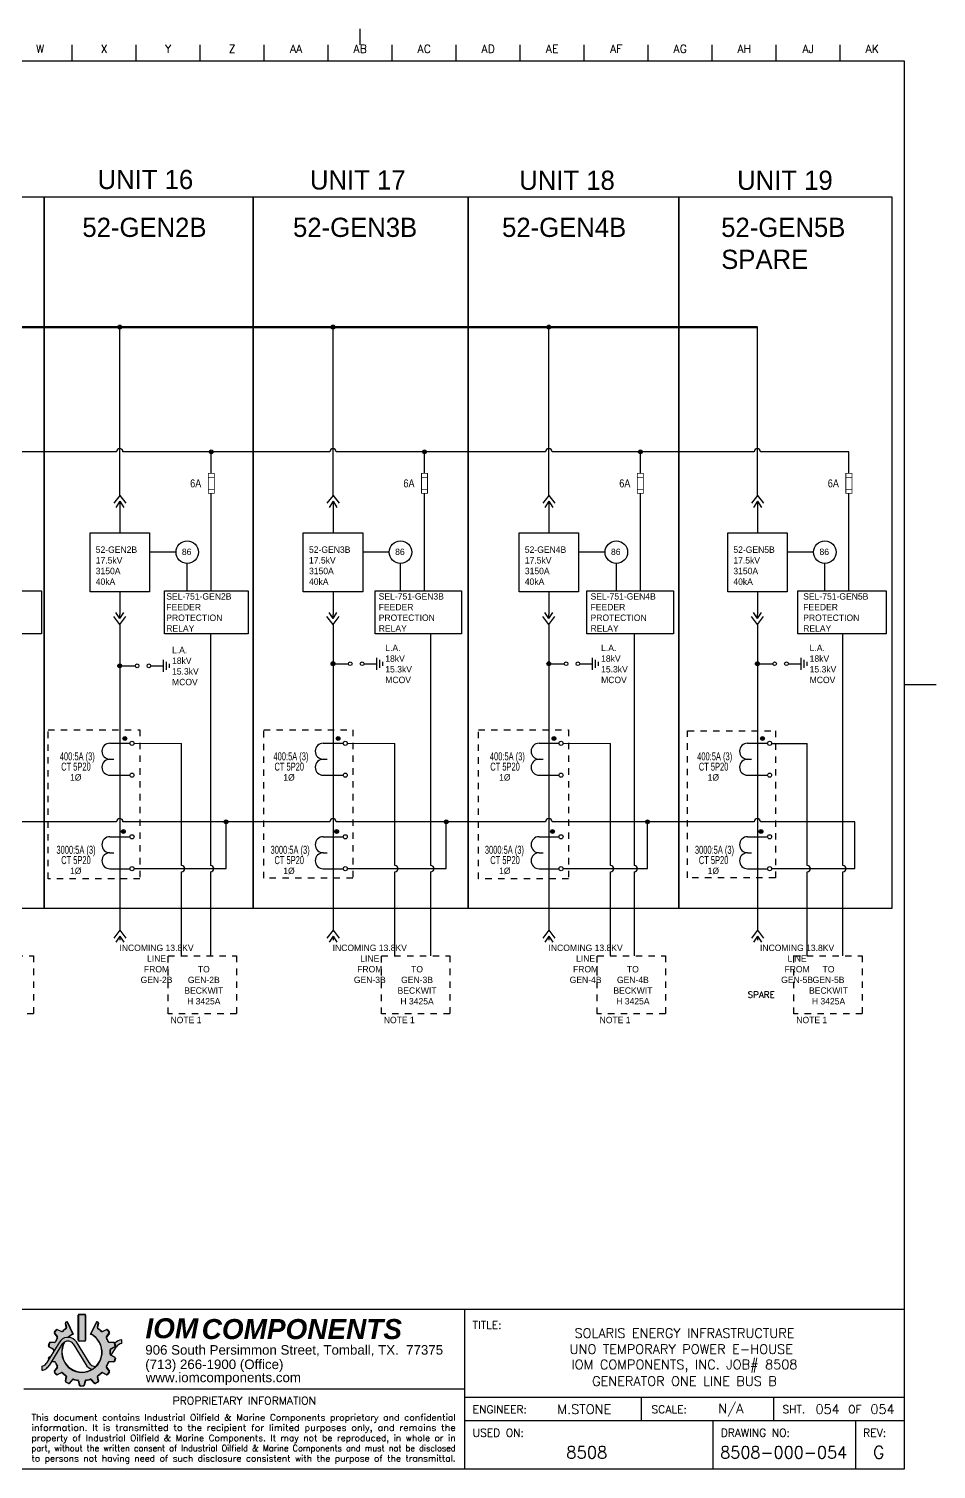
# Model space of a CAD drawing. Header units: inches. Extents: x -0.7 to 34.5, y -0.5 to 22.5.
# Drawn here: x 20.32 to 34.5, y 0 to 22.5 of the extents above; entities that cross this region are included whole.
import ezdxf
from ezdxf.enums import TextEntityAlignment as Align

# ---------------------------------------------------------------- set-up
doc = ezdxf.new("R2010")
doc.units = ezdxf.units.IN
doc.header["$MEASUREMENT"] = 0
doc.linetypes.add('HIDDEN', pattern=[0.375, 0.25, -0.125])
for name, color, linetype in [('DESC', 7, 'Continuous'), ('INFORBORDER', 3, 'Continuous'), ('MISC', 7, 'Continuous'), ('SYMS', 7, 'Continuous'), ('TEXT', 3, 'Continuous'), ('TEXT2', 8, 'Continuous'), ('WIRES', 7, 'Continuous')]:
    doc.layers.add(name, color=color, linetype=linetype)
doc.styles.add('IDS', font='arial.ttf')
doc.styles.add('LOGO', font='arialbi.ttf')
doc.styles.get("Standard").update_dxf_attribs({"font": 'ROMANS.SHX'})
doc.styles.add('TITLEBLK', font='romans.shx')
doc.styles.add('WD', font='txt')

# ---------------------------------------------------------------- blocks, each defined once
blk = doc.blocks.new('TITLE')
at = {"layer": 'TEXT', "style": 'TITLEBLK'}
for tag, height, p in [('TITLE_LINE1', 0.148, (-3.433, 2.125)), ('TITLE_LINE2', 0.148, (-3.433, 1.875)), ('TITLE_LINE3', 0.148, (-3.433, 1.625)), ('TITLE_LINE4', 0.148, (-3.433, 1.375)), ('ENG', 0.148, (-4.998, 0.936)), ('SCALE', 0.148, (-2.707, 0.938)), ('FIRST_SHEET', 0.148, (-1.196, 0.937)), ('LAST_SHEET', 0.148, (-0.338, 0.937)), ('DRAWING_NO', 0.197, (-1.5, 0.25))]:
    blk.add_attdef(tag, text='', height=height, dxfattribs=at).set_placement(p, align=Align.MIDDLE)
blk.add_attdef('PROJECT', text='', height=0.197, dxfattribs=at).set_placement((-5.062, 0.25), align=Align.MIDDLE_CENTER)
blk = doc.blocks.new('IOM_TITLE_BLOCK_BORDER')
at = {"layer": 'INFORBORDER', "color": 5}
for p, q in [((25.5, 22.25), (25.5, 22.5)), ((21, 22), (21, 22.25)), ((22, 22), (22, 22.25)), ((23, 22), (23, 22.25)), ((24, 22), (24, 22.25)), ((25, 22), (25, 22.25)), ((26, 22), (26, 22.25)), ((27, 22), (27, 22.25)), ((28, 22), (28, 22.25)), ((29, 22), (29, 22.25)), ((30, 22), (30, 22.25)), ((31, 22), (31, 22.25)), ((32, 22), (32, 22.25)), ((33, 22), (33, 22.25)), ((0, 22), (34, 22)), ((34, 22), (34, 0)), ((34.5, 12.25), (34, 12.25)), ((34, 0), (0, 0))]:
    blk.add_line(p, q, dxfattribs=at)
at = {"color": 7, "ltscale": 0.2}
for s, p in [('W', (20.5, 22.125)), ('X', (21.5, 22.125)), ('Y', (22.5, 22.125)), ('Z', (23.5, 22.125)), ('AA', (24.5, 22.125)), ('AB', (25.5, 22.125)), ('AC', (26.5, 22.125)), ('AD', (27.5, 22.125)), ('AE', (28.5, 22.125)), ('AF', (29.5, 22.125)), ('AG', (30.5, 22.125)), ('AH', (31.5, 22.125)), ('AJ', (32.5, 22.125)), ('AK', (33.5, 22.125))]:
    blk.add_text(s, height=0.125, dxfattribs=at).set_placement(p, align=Align.CENTER)
blk = doc.blocks.new('A$C28e8f024')
at = {"layer": 'WIRES', "ltscale": 0.2, "true_color": 0xffc300}
h = blk.add_hatch(color=40, dxfattribs=at)
h.dxf.hatch_style = 1
h.paths.add_polyline_path([(0.324, 0.855, -0.298347), (0.305, 0.852), (0.239, 0.881, 0.339454), (0.227, 0.878), (0.198, 0.842, 0.339454), (0.198, 0.83), (0.241, 0.772, -0.298347), (0.242, 0.752, 0.037598), (0.213, 0.693, -0.298347), (0.198, 0.682), (0.125, 0.679, 0.339454), (0.116, 0.671), (0.106, 0.626, 0.339454), (0.111, 0.615), (0.175, 0.581, -0.298347), (0.184, 0.564, 0.013991), (0.183, 0.54), (0.274, 0.687, -0.269055), (0.411, 0.763, -0.071928), (0.485, 0.814), (0.393, 1.005), (0.376, 0.997, 0.339454), (0.37, 0.985), (0.383, 0.914, -0.298347), (0.376, 0.897, 0.037598)])
h.paths.add_polyline_path([(0.154, 0.383), (0.198, 0.381, -0.298347), (0.213, 0.37, 0.037598), (0.242, 0.31, -0.298347), (0.241, 0.291), (0.198, 0.233, 0.339454), (0.198, 0.22), (0.227, 0.184, 0.339454), (0.239, 0.181), (0.305, 0.21, -0.298347), (0.324, 0.207, 0.037598), (0.376, 0.166, -0.298347), (0.383, 0.148), (0.37, 0.077, 0.339454), (0.376, 0.066), (0.417, 0.046, 0.339454), (0.429, 0.049), (0.476, 0.103, -0.298347), (0.495, 0.109, 0.037598), (0.559, 0.094, -0.298347), (0.574, 0.081), (0.592, 0.011, 0.339454), (0.602, 0.004), (0.648, 0.004, 0.339454), (0.658, 0.011), (0.677, 0.081, -0.298347), (0.691, 0.094, 0.037598), (0.756, 0.109, -0.298347), (0.774, 0.103), (0.821, 0.049, 0.339454), (0.834, 0.046), (0.875, 0.066, 0.339454), (0.88, 0.077), (0.867, 0.148, -0.298347), (0.874, 0.166, 0.037598), (0.926, 0.207, -0.298347), (0.945, 0.21), (1.011, 0.181, 0.339454), (1.023, 0.184), (1.052, 0.22, 0.339454), (1.052, 0.233), (1.009, 0.291, -0.298347), (1.008, 0.31, 0.037598), (1.037, 0.37, -0.298347), (1.053, 0.381), (1.125, 0.384, 0.339454), (1.134, 0.392), (1.145, 0.436, 0.339454), (1.139, 0.447), (1.075, 0.481, -0.298347), (1.066, 0.498, 0.037598), (1.066, 0.564, -0.298347), (1.075, 0.581), (1.139, 0.615, 0.339454), (1.145, 0.626), (1.134, 0.671, 0.339454), (1.125, 0.679), (1.053, 0.682, -0.298347), (1.037, 0.693, 0.037598), (1.008, 0.752, -0.298347), (1.009, 0.772), (1.052, 0.83, 0.339454), (1.052, 0.842), (1.023, 0.878, 0.339454), (1.011, 0.881), (0.945, 0.852, -0.298347), (0.926, 0.855, 0.037598), (0.874, 0.897, -0.298347), (0.867, 0.914), (0.88, 0.985, 0.339454), (0.875, 0.997), (0.857, 1.005), (0.765, 0.814, -2.510197), (0.35, 0.687, 0.100565), (0.323, 0.658)])
h.paths.add_polyline_path([(0.571, 0.716, 0.414214), (0.581, 0.706), (0.669, 0.706, 0.414214), (0.679, 0.716), (0.679, 1.106, 0.414214), (0.669, 1.116), (0.581, 1.116, 0.414214), (0.571, 1.106)])
at = {"layer": 'WIRES', "ltscale": 0.2, "true_color": 0x000000}
h = blk.add_hatch(color=18, dxfattribs=at)
h.dxf.hatch_style = 1
h.paths.add_polyline_path([(0.54, 0.689, 0.059629), (0.517, 0.717, 0.48779), (0.274, 0.687), (0.068, 0.353, -0.20671), (0, 0.31), (0, 0.25, 0.15534), (0.061, 0.269, 0.070063), (0.116, 0.321), (0.323, 0.658, -0.17231), (0.375, 0.699, -0.062907), (0.399, 0.704, -0.284334), (0.49, 0.658), (0.686, 0.337, 0.173655), (0.781, 0.26, 0.063782), (0.844, 0.308, -0.269685), (0.736, 0.367)])
h.paths.add_polyline_path([(1.25, 0.725, 0.171187), (1.138, 0.673, -0.020776), (1.138, 0.672), (1.149, 0.627, -0.339454), (1.142, 0.612), (1.078, 0.578, 0.298347), (1.07, 0.565), (1.066, 0.564, -0.037598), (1.066, 0.498, 0.298347), (1.075, 0.481), (1.077, 0.485), (1.083, 0.482), (1.159, 0.607, -0.224466), (1.25, 0.666)])
at = {"color": 7, "linetype": 'Continuous', "lineweight": 25}
for p, q in [((0.38, 0.914), (0.366, 0.985)), ((0.366, 0.985), (0.37, 0.985)), ((0.37, 0.985), (0.383, 0.914)), ((0.374, 1), (0.395, 1.01)), ((0.374, 1), (0.376, 0.997)), ((0.393, 1.005), (0.376, 0.997)), ((0.38, 0.914), (0.383, 0.914)), ((0.395, 1.01), (0.393, 1.005)), ((0.485, 0.814), (0.393, 1.005)), ((0.395, 1.01), (0.49, 0.812)), ((0.567, 0.716), (0.567, 1.106)), ((0.567, 1.106), (0.571, 1.106)), ((0.571, 1.106), (0.571, 0.716)), ((0.581, 1.12), (0.581, 1.116)), ((0.581, 1.12), (0.669, 1.12)), ((0.669, 1.116), (0.581, 1.116)), ((0.669, 1.12), (0.669, 1.116)), ((0.679, 0.716), (0.679, 1.106)), ((0.683, 1.106), (0.679, 1.106)), ((0.683, 1.106), (0.683, 0.716)), ((0.761, 0.812), (0.856, 1.01)), ((0.857, 1.005), (0.765, 0.814)), ((0.856, 1.01), (0.857, 1.005)), ((0.856, 1.01), (0.876, 1)), ((0.875, 0.997), (0.857, 1.005)), ((0.867, 0.914), (0.88, 0.985)), ((0.867, 0.914), (0.87, 0.914)), ((0.884, 0.985), (0.87, 0.914)), ((0.876, 1), (0.875, 0.997)), ((0.884, 0.985), (0.88, 0.985)), ((0.274, 0.687), (0.068, 0.353)), ((0.125, 0.682), (0.198, 0.685)), ((0.125, 0.682), (0.125, 0.679)), ((0.198, 0.682), (0.125, 0.679)), ((0.195, 0.828), (0.198, 0.83)), ((0.238, 0.77), (0.195, 0.828)), ((0.196, 0.845), (0.224, 0.88)), ((0.196, 0.845), (0.198, 0.842)), ((0.227, 0.878), (0.198, 0.842)), ((0.198, 0.83), (0.241, 0.772)), ((0.198, 0.685), (0.198, 0.682)), ((0.21, 0.694), (0.213, 0.693)), ((0.224, 0.88), (0.227, 0.878)), ((0.238, 0.77), (0.241, 0.772)), ((0.24, 0.884), (0.239, 0.881)), ((0.305, 0.852), (0.239, 0.881)), ((0.239, 0.754), (0.242, 0.752)), ((0.24, 0.884), (0.307, 0.855)), ((0.307, 0.855), (0.305, 0.852)), ((0.322, 0.858), (0.324, 0.855)), ((0.374, 0.9), (0.376, 0.897)), ((0.736, 0.367), (0.54, 0.689)), ((0.571, 0.716), (0.567, 0.716)), ((0.581, 0.706), (0.669, 0.706)), ((0.581, 0.706), (0.581, 0.702)), ((0.669, 0.702), (0.581, 0.702)), ((0.669, 0.706), (0.669, 0.702)), ((0.679, 0.716), (0.683, 0.716)), ((0.874, 0.897), (0.876, 0.9)), ((0.926, 0.855), (0.929, 0.858)), ((0.944, 0.855), (1.01, 0.884)), ((0.945, 0.852), (0.944, 0.855)), ((1.011, 0.881), (0.945, 0.852)), ((1.008, 0.752), (1.011, 0.754)), ((1.009, 0.772), (1.052, 0.83)), ((1.009, 0.772), (1.012, 0.77)), ((1.011, 0.881), (1.01, 0.884)), ((1.055, 0.828), (1.012, 0.77)), ((1.023, 0.878), (1.026, 0.88)), ((1.052, 0.842), (1.023, 0.878)), ((1.026, 0.88), (1.055, 0.845)), ((1.037, 0.693), (1.04, 0.694)), ((1.052, 0.842), (1.055, 0.845)), ((1.052, 0.83), (1.055, 0.828)), ((1.053, 0.682), (1.053, 0.685)), ((1.053, 0.685), (1.125, 0.682)), ((1.125, 0.679), (1.053, 0.682)), ((1.125, 0.679), (1.125, 0.682)), ((1.25, 0.666), (1.25, 0.725)), ((0.102, 0.627), (0.112, 0.672)), ((0.102, 0.627), (0.106, 0.626)), ((0.116, 0.671), (0.106, 0.626)), ((0.109, 0.612), (0.111, 0.615)), ((0.173, 0.578), (0.109, 0.612)), ((0.109, 0.451), (0.137, 0.465)), ((0.109, 0.451), (0.111, 0.447)), ((0.111, 0.615), (0.175, 0.581)), ((0.133, 0.459), (0.111, 0.447)), ((0.112, 0.672), (0.116, 0.671)), ((0.116, 0.321), (0.323, 0.658)), ((0.173, 0.578), (0.175, 0.581)), ((0.181, 0.565), (0.184, 0.564)), ((0.49, 0.658), (0.686, 0.337)), ((1.066, 0.564), (1.07, 0.565)), ((1.066, 0.498), (1.07, 0.498)), ((1.075, 0.581), (1.139, 0.615)), ((1.075, 0.581), (1.077, 0.578)), ((1.075, 0.481), (1.077, 0.484)), ((1.139, 0.447), (1.075, 0.481)), ((1.141, 0.612), (1.077, 0.578)), ((1.077, 0.484), (1.141, 0.451)), ((1.142, 0.612), (1.078, 0.578)), ((1.078, 0.484), (1.083, 0.482)), ((1.083, 0.482), (1.159, 0.607)), ((1.134, 0.671), (1.138, 0.672)), ((1.145, 0.626), (1.134, 0.671)), ((1.138, 0.672), (1.148, 0.627)), ((1.138, 0.672), (1.149, 0.627)), ((1.139, 0.615), (1.141, 0.612)), ((1.139, 0.447), (1.141, 0.451)), ((1.145, 0.626), (1.148, 0.627)), ((0, 0.31), (0, 0.25)), ((0.102, 0.435), (0.106, 0.436)), ((0.107, 0.416), (0.102, 0.435)), ((0.106, 0.436), (0.109, 0.42)), ((0.198, 0.377), (0.151, 0.379)), ((0.154, 0.383), (0.198, 0.381)), ((0.195, 0.235), (0.238, 0.293)), ((0.195, 0.235), (0.198, 0.233)), ((0.198, 0.377), (0.198, 0.381)), ((0.241, 0.291), (0.198, 0.233)), ((0.21, 0.368), (0.213, 0.37)), ((0.238, 0.293), (0.241, 0.291)), ((0.239, 0.308), (0.242, 0.31)), ((1.008, 0.31), (1.011, 0.308)), ((1.009, 0.291), (1.012, 0.293)), ((1.052, 0.233), (1.009, 0.291)), ((1.012, 0.293), (1.055, 0.235)), ((1.037, 0.37), (1.04, 0.368)), ((1.052, 0.233), (1.055, 0.235)), ((1.053, 0.381), (1.125, 0.384)), ((1.053, 0.381), (1.053, 0.377)), ((1.125, 0.38), (1.053, 0.377)), ((1.125, 0.384), (1.125, 0.38)), ((1.134, 0.392), (1.145, 0.436)), ((1.134, 0.392), (1.138, 0.391)), ((1.148, 0.435), (1.138, 0.391)), ((1.145, 0.436), (1.148, 0.435)), ((0.196, 0.218), (0.198, 0.22)), ((0.224, 0.182), (0.196, 0.218)), ((0.198, 0.22), (0.227, 0.184)), ((0.224, 0.182), (0.227, 0.184)), ((0.239, 0.181), (0.305, 0.21)), ((0.24, 0.178), (0.239, 0.181)), ((0.307, 0.207), (0.24, 0.178)), ((0.307, 0.207), (0.305, 0.21)), ((0.322, 0.204), (0.324, 0.207)), ((0.366, 0.078), (0.38, 0.149)), ((0.366, 0.078), (0.37, 0.077)), ((0.383, 0.148), (0.37, 0.077)), ((0.374, 0.163), (0.376, 0.166)), ((0.374, 0.062), (0.376, 0.066)), ((0.415, 0.043), (0.374, 0.062)), ((0.376, 0.066), (0.417, 0.046)), ((0.38, 0.149), (0.383, 0.148)), ((0.415, 0.043), (0.417, 0.046)), ((0.429, 0.049), (0.476, 0.103)), ((0.432, 0.046), (0.429, 0.049)), ((0.479, 0.101), (0.432, 0.046)), ((0.479, 0.101), (0.476, 0.103)), ((0.494, 0.105), (0.495, 0.109)), ((0.559, 0.094), (0.559, 0.09)), ((0.574, 0.081), (0.57, 0.08)), ((0.589, 0.01), (0.57, 0.08)), ((0.574, 0.081), (0.592, 0.011)), ((0.592, 0.011), (0.589, 0.01)), ((0.602, 0.004), (0.648, 0.004)), ((0.602, 0.004), (0.602, 0)), ((0.648, 0), (0.602, 0)), ((0.648, 0.004), (0.648, 0)), ((0.658, 0.011), (0.677, 0.081)), ((0.658, 0.011), (0.661, 0.01)), ((0.68, 0.08), (0.661, 0.01)), ((0.677, 0.081), (0.68, 0.08)), ((0.691, 0.094), (0.691, 0.09)), ((0.756, 0.109), (0.757, 0.105)), ((0.774, 0.103), (0.771, 0.101)), ((0.818, 0.046), (0.771, 0.101)), ((0.774, 0.103), (0.821, 0.049)), ((0.821, 0.049), (0.818, 0.046)), ((0.834, 0.046), (0.875, 0.066)), ((0.834, 0.046), (0.835, 0.043)), ((0.876, 0.062), (0.835, 0.043)), ((0.867, 0.148), (0.87, 0.149)), ((0.88, 0.077), (0.867, 0.148)), ((0.87, 0.149), (0.884, 0.078)), ((0.874, 0.166), (0.876, 0.163)), ((0.875, 0.066), (0.876, 0.062)), ((0.88, 0.077), (0.884, 0.078)), ((0.926, 0.207), (0.929, 0.204)), ((0.945, 0.21), (0.944, 0.207)), ((1.01, 0.178), (0.944, 0.207)), ((0.945, 0.21), (1.011, 0.181)), ((1.011, 0.181), (1.01, 0.178)), ((1.023, 0.184), (1.052, 0.22)), ((1.023, 0.184), (1.026, 0.182)), ((1.055, 0.218), (1.026, 0.182)), ((1.052, 0.22), (1.055, 0.218))]:
    blk.add_line(p, q, dxfattribs=at)
for centre, radius, start, end in [((0.38, 0.987), 0.0139, 115.7143, 190.7143), ((0.38, 0.987), 0.0104, 115.7143, 190.7143), ((0.366, 0.911), 0.0139, 304.2651, 10.7143), ((0.366, 0.911), 0.0175, 304.2651, 10.7143), ((0.581, 1.106), 0.0139, 90, 180), ((0.581, 1.106), 0.0104, 90, 180), ((0.669, 1.106), 0.0139, 0, 90), ((0.669, 1.106), 0.0104, 0, 90), ((0.884, 0.911), 0.0175, 169.2857, 235.7349), ((0.884, 0.911), 0.0139, 169.2857, 235.7349), ((0.87, 0.987), 0.0104, 349.2857, 64.2857), ((0.87, 0.987), 0.0139, 349.2857, 64.2857), ((0.126, 0.668), 0.0139, 92.1429, 167.1429), ((0.126, 0.668), 0.0104, 92.1429, 167.1429), ((0.207, 0.836), 0.0139, 141.4286, 216.4286), ((0.207, 0.836), 0.0104, 141.4286, 216.4286), ((0.197, 0.699), 0.0139, 272.1429, 338.5921), ((0.197, 0.699), 0.0175, 272.1429, 338.5921), ((0.625, 0.531), 0.446, 149.9794, 158.5921), ((0.625, 0.531), 0.442, 149.9794, 158.5921), ((0.235, 0.871), 0.0139, 66.4286, 141.4286), ((0.235, 0.871), 0.0104, 66.4286, 141.4286), ((0.227, 0.761), 0.0139, 329.9794, 36.4286), ((0.227, 0.761), 0.0175, 329.9794, 36.4286), ((0.407, 0.607), 0.155, 44.9999, 149.0105), ((0.312, 0.868), 0.0175, 246.4286, 312.8778), ((0.312, 0.868), 0.0139, 246.4286, 312.8778), ((0.625, 0.531), 0.316, 150.5221, 63.6377), ((0.625, 0.531), 0.312, 149.2324, 299.8232), ((0.625, 0.531), 0.446, 124.2651, 132.8778), ((0.407, 0.606), 0.0985, 109.2374, 148.344), ((0.625, 0.531), 0.442, 124.2651, 132.8778), ((0.407, 0.606), 0.0985, 94.839, 109.2374), ((0.407, 0.607), 0.0973, 31.35, 94.839), ((0.625, 0.531), 0.316, 116.3623, 132.8187), ((0.625, 0.531), 0.312, 115.7143, 132.1591), ((0.408, 0.609), 0.154, 31.35, 44.9999), ((0.581, 0.716), 0.0139, 180, 270), ((0.581, 0.716), 0.0104, 180, 270), ((0.669, 0.716), 0.0104, 270, 0), ((0.669, 0.716), 0.0139, 270, 0), ((0.625, 0.531), 0.312, 314.4081, 64.2857), ((0.625, 0.531), 0.442, 47.1222, 55.7349), ((0.625, 0.531), 0.446, 47.1222, 55.7349), ((0.938, 0.868), 0.0175, 227.1222, 293.5714), ((0.938, 0.868), 0.0139, 227.1222, 293.5714), ((1.023, 0.761), 0.0175, 143.5714, 210.0206), ((0.625, 0.531), 0.442, 21.4079, 30.0206), ((1.023, 0.761), 0.0139, 143.5714, 210.0206), ((1.015, 0.871), 0.0139, 38.5714, 113.5714), ((1.015, 0.871), 0.0104, 38.5714, 113.5714), ((0.625, 0.531), 0.446, 21.4079, 30.0206), ((1.053, 0.699), 0.0175, 201.4079, 267.8571), ((1.053, 0.699), 0.0139, 201.4079, 267.8571), ((1.044, 0.836), 0.0104, 323.5714, 38.5714), ((1.044, 0.836), 0.0139, 323.5714, 38.5714), ((1.124, 0.668), 0.0139, 12.8571, 87.8571), ((1.124, 0.668), 0.0104, 12.8571, 87.8571), ((1.268, 0.54), 0.185, 95.5171, 134.3738), ((0.116, 0.624), 0.0139, 167.1429, 242.1429), ((0.116, 0.438), 0.0139, 117.8571, 192.8571), ((0.116, 0.624), 0.0104, 167.1429, 242.1429), ((0.167, 0.566), 0.0139, 355.6936, 62.1429), ((0.167, 0.566), 0.0175, 355.6936, 62.1429), ((0.625, 0.531), 0.446, 175.6936, 179.6685), ((0.625, 0.531), 0.442, 175.6936, 178.9), ((1.084, 0.566), 0.0175, 117.8571, 184.3064), ((0.625, 0.531), 0.442, 355.6936, 4.3064), ((1.084, 0.497), 0.0175, 175.6936, 242.1429), ((1.084, 0.566), 0.0139, 117.8571, 184.3064), ((1.084, 0.566), 0.0139, 117.8571, 184.3064), ((0.625, 0.531), 0.446, 355.6936, 4.3064), ((0.625, 0.531), 0.446, 355.6936, 4.3064), ((1.084, 0.497), 0.0139, 175.6936, 242.1429), ((1.084, 0.497), 0.0139, 175.6936, 242.1429), ((1.125, 0.669), 0.0139, 12.8571, 17.618), ((1.134, 0.624), 0.0104, 297.8571, 12.8571), ((1.134, 0.624), 0.0139, 297.8571, 12.8571), ((1.134, 0.438), 0.0139, 347.1429, 62.1429), ((1.135, 0.624), 0.0139, 297.8571, 12.8571), ((1.268, 0.54), 0.127, 98.0449, 148.65), ((-0.015, 0.41), 0.1, 278.6054, 325.322), ((0, 0.355), 0.105, 270, 305.319), ((-0.096, 0.49), 0.27, 305.319, 321.3501), ((0.116, 0.438), 0.0104, 117.8571, 192.8571), ((0.207, 0.226), 0.0139, 143.5714, 218.5714), ((0.207, 0.226), 0.0104, 143.5714, 218.5714), ((0.197, 0.363), 0.0175, 21.4079, 87.8571), ((0.197, 0.363), 0.0139, 21.4079, 87.8571), ((0.625, 0.531), 0.446, 201.4079, 210.0206), ((0.625, 0.531), 0.442, 201.4079, 210.0206), ((0.227, 0.301), 0.0139, 323.5714, 30.0206), ((0.227, 0.301), 0.0175, 323.5714, 30.0206), ((0.84, 0.431), 0.181, 211.35, 250.7559), ((0.84, 0.431), 0.123, 211.35, 271.7209), ((0.625, 0.531), 0.312, 299.8763, 314.4744), ((1.023, 0.301), 0.0175, 149.9794, 216.4286), ((0.625, 0.531), 0.442, 329.9794, 338.5921), ((1.023, 0.301), 0.0139, 149.9794, 216.4286), ((0.625, 0.531), 0.446, 329.9794, 338.5921), ((1.053, 0.363), 0.0175, 92.1429, 158.5921), ((1.053, 0.363), 0.0139, 92.1429, 158.5921), ((1.044, 0.226), 0.0104, 321.4286, 36.4286), ((1.044, 0.226), 0.0139, 321.4286, 36.4286), ((1.124, 0.394), 0.0104, 272.1429, 347.1429), ((1.124, 0.394), 0.0139, 272.1429, 347.1429), ((1.134, 0.438), 0.0104, 347.1429, 62.1429), ((0.235, 0.191), 0.0139, 218.5714, 293.5714), ((0.235, 0.191), 0.0104, 218.5714, 293.5714), ((0.312, 0.194), 0.0175, 47.1222, 113.5714), ((0.312, 0.194), 0.0139, 47.1222, 113.5714), ((0.625, 0.531), 0.446, 227.1222, 235.7349), ((0.625, 0.531), 0.442, 227.1222, 235.7349), ((0.38, 0.075), 0.0139, 169.2857, 244.2857), ((0.38, 0.075), 0.0104, 169.2857, 244.2857), ((0.366, 0.151), 0.0139, 349.2857, 55.7349), ((0.366, 0.151), 0.0175, 349.2857, 55.7349), ((0.421, 0.055), 0.0139, 244.2857, 319.2857), ((0.421, 0.055), 0.0104, 244.2857, 319.2857), ((0.489, 0.092), 0.0175, 72.8365, 139.2857), ((0.489, 0.092), 0.0139, 72.8365, 139.2857), ((0.625, 0.531), 0.446, 252.8365, 261.4492), ((0.625, 0.531), 0.442, 252.8365, 261.4492), ((0.557, 0.077), 0.0175, 15, 81.4492), ((0.557, 0.077), 0.0139, 15, 81.4492), ((0.602, 0.014), 0.0139, 195, 270), ((0.602, 0.014), 0.0104, 195, 270), ((0.648, 0.014), 0.0104, 270, 345), ((0.648, 0.014), 0.0139, 270, 345), ((0.693, 0.077), 0.0175, 98.5508, 165), ((0.693, 0.077), 0.0139, 98.5508, 165), ((0.625, 0.531), 0.442, 278.5508, 287.1635), ((0.625, 0.531), 0.446, 278.5508, 287.1635), ((0.761, 0.092), 0.0175, 40.7143, 107.1635), ((0.761, 0.092), 0.0139, 40.7143, 107.1635), ((0.829, 0.055), 0.0139, 220.7143, 295.7143), ((0.829, 0.055), 0.0104, 220.7143, 295.7143), ((0.884, 0.151), 0.0175, 124.2651, 190.7143), ((0.884, 0.151), 0.0139, 124.2651, 190.7143), ((0.625, 0.531), 0.442, 304.2651, 312.8778), ((0.87, 0.075), 0.0104, 295.7143, 10.7143), ((0.625, 0.531), 0.446, 304.2651, 312.8778), ((0.87, 0.075), 0.0139, 295.7143, 10.7143), ((0.938, 0.194), 0.0175, 66.4286, 132.8778), ((0.938, 0.194), 0.0139, 66.4286, 132.8778), ((1.015, 0.191), 0.0139, 246.4286, 321.4286), ((1.015, 0.191), 0.0104, 246.4286, 321.4286)]:
    blk.add_arc(centre, radius, start, end, dxfattribs=at)
for points in [[(0.49, 0.812), (0.488, 0.813), (0.487, 0.814), (0.485, 0.814)], [(0.761, 0.812), (0.762, 0.813), (0.764, 0.814), (0.765, 0.814)]]:
    blk.add_open_spline(points, degree=3, dxfattribs=at)
blk = doc.blocks.new('VCN1PJ')
for p, q in [((0, 0.062), (-0.094, -0.062)), ((0, 0.062), (0.094, -0.062)), ((0, -0.031), (-0.062, -0.125)), ((0, -0.031), (0.062, -0.125)), ((0, -0.031), (0, -0.094))]:
    blk.add_line(p, q)
at = {"style": 'WD', "width": 0.7}
for tag, p in [('INST', (0.229, 0.85)), ('LOC', (-0.062, 0.68)), ('DESC1', (-0.062, 0.511)), ('DESC2', (-0.062, 0.354))]:
    blk.add_attdef(tag, text='', height=0.125, dxfattribs=at).set_placement(p, align=Align.RIGHT)
at = {"style": 'WD'}
blk.add_attdef('TAG1', text='', height=0.125, dxfattribs=at).set_placement((-0.062, 0.094), align=Align.RIGHT)
for tag, p, height, flags in [('WDBLKNAM', (-0.132, 0.045), 0.01, 9), ('FAMILY', (-0.132, 0.064), 0.01, 9), ('X2TERM02', (0, 0.062), 0.0125, 1), ('X2TERMDESC02', (0.026, 0.042), 0.01, 1), ('X8TERM01', (0, -0.094), 0.0125, 1), ('X8TERMDESC01', (0.013, -0.115), 0.01, 1)]:
    blk.add_attdef(tag, p, '', height=height, dxfattribs=dict(at, flags=flags))
at = {"linetype": 'Continuous', "style": 'WD', "flags": 9}
for tag, p in [('MFG', (-0.109, 0)), ('CAT', (-0.107, 0.019)), ('ASSYCODE', (-0.109, -0.014))]:
    blk.add_attdef(tag, text='', height=0.01, dxfattribs=at).set_placement(p, align=Align.CENTER)
at = {"linetype": 'Continuous', "style": 'WD', "flags": 8}
blk.add_attdef('TERM02', (0.047, 0.062), '', height=0.125, dxfattribs=at)
at = {"style": 'WD'}
for tag, p in [('X4LINK', (-0.125, -0.062)), ('X1LINK', (0.125, -0.062))]:
    blk.add_attdef(tag, p, '', height=0.01, dxfattribs=at)
at = {"linetype": 'Continuous', "style": 'WD', "flags": 8}
blk.add_attdef('TERM01', text='', height=0.125, dxfattribs=at).set_placement((0.047, -0.156), align=Align.TOP_LEFT)
blk = doc.blocks.new('WDDOT')
for radius in [0.03, 0.0187, 0.00929]:
    blk.add_circle((0, 0), radius)
blk = doc.blocks.new('VXF1CT')
for p, q in [((-0.344, 0.25), (-0.032, 0.25)), ((-0.344, 0), (-0.281, 0)), ((-0.344, -0.25), (-0.032, -0.25))]:
    blk.add_line(p, q)
for centre in [(0, 0.249), (0, -0.249)]:
    blk.add_circle(centre, 0.0322)
for centre in [(-0.344, 0.125), (-0.344, -0.125)]:
    blk.add_arc(centre, 0.125, 90, 270)
at = {"linetype": 'Continuous', "style": 'WD', "flags": 8}
for tag, p in [('TERM02', (-0.045, 0.267)), ('TERM01', (-0.055, -0.231))]:
    blk.add_attdef(tag, text='', height=0.125, dxfattribs=at).set_placement(p, align=Align.RIGHT)
at = {"style": 'WD'}
for tag, p, height, flags in [('X2TERM02', (0, 0.281), 0.0125, 1), ('X1TERM02', (0.032, 0.249), 0.0125, 1), ('FAMILY', (-0.196, 0.191), 0.01, 9), ('X8TERM01', (0, -0.283), 0.0125, 1), ('X1TERM01', (0.032, -0.251), 0.0125, 1)]:
    blk.add_attdef(tag, p, '', height=height, dxfattribs=dict(at, flags=flags))
blk.add_attdef('TYPE', text='', height=0.125, dxfattribs=at).set_placement((-0.047, -0.047), align=Align.CENTER)
at = {"linetype": 'Continuous', "style": 'WD', "flags": 9}
for tag, p in [('ASSYCODE', (-0.171, 0.119)), ('MFG', (-0.173, 0.143)), ('CAT', (-0.171, 0.162))]:
    blk.add_attdef(tag, text='', height=0.01, dxfattribs=at).set_placement(p, align=Align.CENTER)
at = {"style": 'WD'}
blk.add_attdef('TAG1', (0.281, 0.031), '', height=0.125, dxfattribs=at)
at = {"style": 'WD', "width": 0.7}
blk.add_attdef('RATING1', (0.281, -0.125), '', height=0.125, dxfattribs=at)
for tag, p in [('INST', (-0.227, -0.422)), ('DESC1', (-0.201, -0.757)), ('LOC', (-0.201, -0.601)), ('DESC2', (-0.201, -0.914))]:
    blk.add_attdef(tag, text='', height=0.125, dxfattribs=at).set_placement(p, align=Align.CENTER)
blk = doc.blocks.new('HGND2')
for p, q in [((0, 0.09375), (0, -0.09375)), ((0.046875, 0.0625), (0.046875, -0.0625)), ((0.09375, 0.03125), (0.09375, -0.03125))]:
    blk.add_line(p, q)
at = {"style": 'WD', "flags": 1}
blk.add_attdef('X4TERM01', (0, 0), '', height=0.01, dxfattribs=at)
blk = doc.blocks.new('VFU1_1-')
at = {"const_width": 0.0125}
blk.add_lwpolyline([(-0.047, 0.156), (-0.047, -0.156), (0.047, -0.156), (0.047, 0.156)], close=True, dxfattribs=at)
for points in [[(-0.047, 0.094), (0.047, 0.094)], [(-0.047, -0.094), (0.047, -0.094)]]:
    blk.add_lwpolyline(points, dxfattribs=at)
at = {"linetype": 'Continuous', "style": 'WD', "width": 0.85, "flags": 8}
blk.add_attdef('TERM01', text='', height=0.125, dxfattribs=at).set_placement((-0.055, 0.175), align=Align.RIGHT)
at = {"style": 'WD', "width": 0.85}
for tag, p in [('LOC', (0.125, 0.109)), ('INST', (0.125, 0.281)), ('TAG1', (0.127, -0.061)), ('DESC1', (0.125, -0.234)), ('DESC2', (0.125, -0.406)), ('DESC3', (0.125, -0.578))]:
    blk.add_attdef(tag, p, '', height=0.125, dxfattribs=at)
blk.add_attdef('RATING1', text='', height=0.125, dxfattribs=at).set_placement((-0.156, -0.062), align=Align.RIGHT)
at = {"color": 7, "style": 'WD'}
for tag, p in [('X4LINK', (-0.125, 0)), ('X1LINK', (0.125, 0))]:
    blk.add_attdef(tag, p, '', height=0.01, dxfattribs=at)
at = {"color": 7, "style": 'WD', "flags": 1}
for tag, p in [('X2TERM01', (0, 0.156)), ('X8TERM02', (0, -0.156))]:
    blk.add_attdef(tag, p, '', height=0.0125, dxfattribs=at)
at = {"linetype": 'Continuous', "style": 'WD', "width": 0.85, "flags": 8}
blk.add_attdef('TERM02', text='', height=0.125, dxfattribs=at).set_placement((-0.041, -0.182), align=Align.TOP_RIGHT)
at = {"style": 'WD', "flags": 9}
for tag, p in [('WDBLKNAM', (-0.129, -0.169)), ('FAMILY', (-0.142, -0.036)), ('WDTYPE', (-0.129, -0.153))]:
    blk.add_attdef(tag, text='', height=0.01, dxfattribs=at).set_placement(p, align=Align.RIGHT)
at = {"linetype": 'Continuous', "style": 'WD', "flags": 9}
blk.add_attdef('ASSYCODE', text='', height=0.01, dxfattribs=at).set_placement((-0.153, -0.106), align=Align.CENTER)
for tag, p in [('MFG', (-0.142, -0.088)), ('CAT', (-0.142, -0.073))]:
    blk.add_attdef(tag, text='', height=0.01, dxfattribs=at).set_placement(p, align=Align.RIGHT)

msp = doc.modelspace()

# ---------------------------------------------------------------- linework, layer by layer
at = {"color": 7, "lineweight": 50, "ltscale": 0.4}
msp.add_line((31.706, 17.841), (4.215, 17.841), dxfattribs=at)
at = {"color": 7, "ltscale": 0.2}
for points in [[(17.327, 19.877), (20.563, 19.877), (20.563, 8.757), (17.327, 8.757)], [(20.563, 19.877), (23.828, 19.877), (23.828, 8.757), (20.563, 8.757)], [(23.828, 19.877), (27.19, 19.877), (27.19, 8.757), (23.828, 8.757)], [(27.19, 19.877), (30.478, 19.877), (30.478, 8.757), (27.19, 8.757)], [(30.478, 19.877), (33.808, 19.877), (33.808, 8.757), (30.478, 8.757)], [(21.28, 14.627), (22.208, 14.627), (22.208, 13.707), (21.28, 13.707)], [(24.611, 14.627), (25.54, 14.627), (25.54, 13.707), (24.611, 13.707)], [(27.983, 14.627), (28.912, 14.627), (28.912, 13.707), (27.983, 13.707)], [(31.242, 14.627), (32.17, 14.627), (32.17, 13.707), (31.242, 13.707)], [(19.175, 13.722), (20.521, 13.722), (20.521, 13.05), (19.175, 13.05)], [(22.445, 13.722), (23.749, 13.722), (23.749, 13.05), (22.445, 13.05)], [(25.735, 13.722), (27.083, 13.722), (27.083, 13.05), (25.735, 13.05)], [(29.043, 13.722), (30.396, 13.722), (30.396, 13.05), (29.043, 13.05)], [(32.336, 13.722), (33.717, 13.722), (33.717, 13.05), (32.336, 13.05)]]:
    msp.add_lwpolyline(points, close=True, dxfattribs=at)
at = {"color": 7, "linetype": 'HIDDEN', "ltscale": 0.2}
for points in [[(20.625, 11.548), (22.06, 11.548), (22.06, 9.221), (20.625, 9.221)], [(23.994, 11.548), (25.385, 11.548), (25.385, 9.232), (23.994, 9.232)], [(27.347, 11.548), (28.755, 11.548), (28.755, 9.22), (27.347, 9.22)], [(30.616, 11.535), (31.987, 11.535), (31.987, 9.239), (30.616, 9.239)], [(19.331, 8.019), (20.398, 8.019), (20.398, 7.113), (19.331, 7.113)], [(22.501, 8.019), (23.568, 8.019), (23.568, 7.113), (22.501, 7.113)], [(25.833, 8.019), (26.9, 8.019), (26.9, 7.113), (25.833, 7.113)], [(29.205, 8.019), (30.272, 8.019), (30.272, 7.113), (29.205, 7.113)], [(32.278, 8.019), (33.344, 8.019), (33.344, 7.113), (32.278, 7.113)]]:
    msp.add_lwpolyline(points, close=True, dxfattribs=at)
at = {"color": 7, "ltscale": 0.2}
for centre, radius in [((22.799, 14.326), 0.176), ((26.131, 14.326), 0.176), ((29.503, 14.326), 0.176), ((32.761, 14.326), 0.176), ((25.346, 12.582), 0.0289), ((25.531, 12.582), 0.0289), ((28.718, 12.582), 0.0289), ((28.903, 12.582), 0.0289), ((31.976, 12.582), 0.0289), ((32.161, 12.582), 0.0289), ((22.014, 12.549), 0.0289), ((22.199, 12.549), 0.0289)]:
    msp.add_circle(centre, radius, dxfattribs=at)
at = {"layer": 'INFORBORDER', "color": 5}
for p, q in [((0, 2.5), (34, 2.5)), ((27.134, 0), (27.134, 2.5)), ((20.243, 1.254), (27.134, 1.254))]:
    msp.add_line(p, q, dxfattribs=at)
at = {"layer": 'INFORBORDER', "color": 240}
for p, q in [((34, 1.122), (27.134, 1.122)), ((29.89, 1.122), (29.89, 0.753)), ((31.957, 1.122), (31.957, 0.753)), ((34, 0.753), (27.134, 0.753)), ((31.01, 0.753), (31.01, 0)), ((33.237, 0.753), (33.237, 0))]:
    msp.add_line(p, q, dxfattribs=at)
at = {"layer": 'WIRES', "color": 7, "ltscale": 0.2}
for p, q in [((21.744, 15.212), (21.744, 17.841)), ((25.076, 15.212), (25.076, 17.841)), ((28.448, 15.212), (28.448, 17.841)), ((31.706, 15.212), (31.706, 17.841)), ((21.694, 15.891), (18.624, 15.891)), ((25.026, 15.891), (21.794, 15.891)), ((23.174, 15.556), (23.174, 15.891)), ((28.398, 15.891), (25.126, 15.891)), ((26.506, 15.556), (26.506, 15.891)), ((31.656, 15.891), (28.498, 15.891)), ((29.878, 15.556), (29.878, 15.891)), ((33.136, 15.891), (31.756, 15.891)), ((33.136, 15.556), (33.136, 15.891)), ((23.174, 13.729), (23.174, 15.243)), ((26.506, 13.729), (26.506, 15.243)), ((29.878, 13.729), (29.878, 15.243)), ((33.136, 13.729), (33.136, 15.243)), ((21.744, 15.056), (21.744, 14.627)), ((25.076, 15.056), (25.076, 14.627)), ((28.448, 15.056), (28.448, 14.627)), ((31.706, 15.056), (31.706, 14.627)), ((22.623, 14.326), (22.208, 14.326)), ((25.955, 14.326), (25.54, 14.326)), ((29.327, 14.326), (28.912, 14.326)), ((32.585, 14.326), (32.17, 14.326)), ((22.799, 13.722), (22.799, 14.15)), ((26.131, 13.722), (26.131, 14.15)), ((29.503, 13.722), (29.503, 14.15)), ((32.761, 13.722), (32.761, 14.15)), ((21.744, 13.707), (21.744, 13.351)), ((25.076, 13.707), (25.076, 13.351)), ((28.448, 13.707), (28.448, 13.351)), ((31.706, 13.707), (31.706, 13.351)), ((21.744, 13.195), (21.744, 8.419)), ((23.165, 9.431), (23.165, 13.05)), ((25.076, 13.195), (25.076, 8.419)), ((26.603, 9.431), (26.603, 13.05)), ((28.448, 13.195), (28.448, 8.419)), ((29.784, 9.431), (29.784, 13.05)), ((31.706, 13.195), (31.706, 8.419)), ((33.042, 9.431), (33.042, 13.05)), ((21.744, 12.549), (21.985, 12.549)), ((22.228, 12.549), (22.421, 12.549)), ((25.076, 12.582), (25.317, 12.582)), ((25.56, 12.582), (25.753, 12.582)), ((28.448, 12.582), (28.689, 12.582)), ((28.932, 12.582), (29.125, 12.582)), ((31.706, 12.582), (31.947, 12.582)), ((32.19, 12.582), (32.383, 12.582)), ((21.968, 11.339), (22.709, 11.337)), ((22.709, 9.431), (22.709, 11.337)), ((25.299, 11.339), (26.041, 11.337)), ((26.041, 9.431), (26.041, 11.337)), ((28.672, 11.339), (29.413, 11.337)), ((29.413, 9.431), (29.413, 11.337)), ((31.93, 11.337), (32.486, 11.337)), ((32.486, 9.431), (32.486, 11.337)), ((21.694, 10.112), (18.624, 10.112)), ((25.026, 10.112), (21.794, 10.112)), ((23.405, 9.381), (23.405, 10.112)), ((28.398, 10.112), (25.126, 10.112)), ((26.846, 9.381), (26.846, 10.112)), ((31.656, 10.112), (28.498, 10.112)), ((29.99, 9.381), (29.99, 10.112)), ((33.231, 10.112), (31.756, 10.112)), ((33.231, 9.381), (33.231, 10.112)), ((21.968, 9.381), (23.405, 9.381)), ((22.709, 8.019), (22.709, 9.331)), ((23.165, 8.019), (23.165, 9.331)), ((25.299, 9.381), (26.846, 9.381)), ((26.041, 8.019), (26.041, 9.331)), ((26.603, 8.019), (26.603, 9.331)), ((28.672, 9.381), (29.99, 9.381)), ((29.413, 8.019), (29.413, 9.331)), ((29.784, 8.019), (29.784, 9.331)), ((31.93, 9.381), (33.231, 9.381)), ((32.486, 8.019), (32.486, 9.331)), ((33.042, 8.019), (33.042, 9.331))]:
    msp.add_line(p, q, dxfattribs=at)
for centre, start, end in [((21.744, 15.891), 0, 180), ((25.076, 15.891), 0, 180), ((28.448, 15.891), 0, 180), ((31.706, 15.891), 0, 180), ((21.744, 10.112), 0, 180), ((25.076, 10.112), 0, 180), ((28.448, 10.112), 0, 180), ((31.706, 10.112), 0, 180), ((22.709, 9.381), 270, 90), ((23.165, 9.381), 270, 90), ((26.041, 9.381), 270, 90), ((26.603, 9.381), 270, 90), ((29.413, 9.381), 270, 90), ((29.784, 9.381), 270, 90), ((32.486, 9.381), 270, 90), ((33.042, 9.381), 270, 90)]:
    msp.add_arc(centre, 0.05, start, end, dxfattribs=at)

# ---------------------------------------------------------------- block references
at = {"color": 7, "ltscale": 0.2}
msp.add_blockref('IOM_TITLE_BLOCK_BORDER', (0, 0), dxfattribs=at)
at = {"ltscale": 0.2}
ref = msp.add_blockref('TITLE', (27.134, 2.436), dxfattribs=at)
ref.add_attrib('LINE1', 'SOLARIS ENERGY INFRASTRUCTURE', dxfattribs={"layer": 'TEXT', "height": 0.14766, "style": 'TITLEBLK'}).set_placement((30.567, 2.125), align=Align.MIDDLE)
ref.add_attrib('LINE2', 'UNO TEMPORARY POWER E-HOUSE ', dxfattribs={"layer": 'TEXT', "height": 0.14766, "style": 'TITLEBLK'}).set_placement((30.567, 1.875), align=Align.MIDDLE)
ref.add_attrib('LINE3', 'IOM COMPONENTS, INC. JOB# 8508', dxfattribs={"layer": 'TEXT', "height": 0.14766, "style": 'TITLEBLK'}).set_placement((30.567, 1.625), align=Align.MIDDLE)
ref.add_attrib('LINE4', 'GENERATOR ONE LINE BUS B', dxfattribs={"layer": 'TEXT', "height": 0.14766, "style": 'TITLEBLK'}).set_placement((30.567, 1.375), align=Align.MIDDLE)
ref.add_attrib('ENG', 'M.STONE', dxfattribs={"layer": 'TEXT', "height": 0.1477, "style": 'TITLEBLK'}).set_placement((29.002, 0.936), align=Align.MIDDLE)
ref.add_attrib('SCALE', 'N/A', dxfattribs={"layer": 'TEXT', "height": 0.1477, "style": 'TITLEBLK'}).set_placement((31.293, 0.938), align=Align.MIDDLE)
ref.add_attrib('SHT', '054', dxfattribs={"layer": 'TEXT', "height": 0.1477, "style": 'TITLEBLK'}).set_placement((32.804, 0.937), align=Align.MIDDLE)
ref.add_attrib('OF', '054', dxfattribs={"layer": 'TEXT', "height": 0.1477, "style": 'TITLEBLK'}).set_placement((33.662, 0.937), align=Align.MIDDLE)
ref.add_attrib('PROJECT', '8508', dxfattribs={"layer": 'TEXT', "height": 0.1875, "style": 'TITLEBLK'}).set_placement((29.041, 0.263), align=Align.MIDDLE)
ref.add_attrib('DWGNO', '8508-000-054', dxfattribs={"layer": 'TEXT', "height": 0.1875, "style": 'TITLEBLK', "width": 0.98}).set_placement((32.117, 0.263), align=Align.MIDDLE)
ref.add_attrib('REV', 'G', dxfattribs={"layer": 'TEXT', "height": 0.197, "style": 'TITLEBLK'}).set_placement((33.601, 0.263), align=Align.MIDDLE)
at = {"layer": 'SYMS', "color": 7, "ltscale": 0.2}
for name, p in [('WDDOT', (21.744, 17.841)), ('WDDOT', (25.076, 17.841)), ('WDDOT', (28.448, 17.841)), ('WDDOT', (23.174, 15.891)), ('WDDOT', (26.506, 15.891)), ('WDDOT', (29.878, 15.891)), ('VCN1PJ', (21.744, 15.15)), ('VCN1PJ', (25.076, 15.15)), ('VCN1PJ', (28.448, 15.15)), ('VCN1PJ', (31.706, 15.15)), ('HGND2', (22.421, 12.549)), ('WDDOT', (25.076, 12.582)), ('HGND2', (25.753, 12.582)), ('WDDOT', (28.448, 12.582)), ('HGND2', (29.125, 12.582)), ('WDDOT', (31.706, 12.582)), ('HGND2', (32.383, 12.582)), ('WDDOT', (21.744, 12.549)), ('WDDOT', (21.824, 11.414)), ('WDDOT', (25.156, 11.414)), ('WDDOT', (28.528, 11.414)), ('WDDOT', (31.786, 11.414)), ('WDDOT', (23.405, 10.112)), ('WDDOT', (26.846, 10.112)), ('WDDOT', (29.99, 10.112)), ('WDDOT', (21.801, 9.961)), ('WDDOT', (25.133, 9.961)), ('WDDOT', (28.505, 9.961)), ('WDDOT', (31.763, 9.961)), ('VCN1PJ', (21.744, 8.357)), ('VCN1PJ', (25.076, 8.357)), ('VCN1PJ', (28.448, 8.357)), ('VCN1PJ', (31.706, 8.357))]:
    msp.add_blockref(name, p, dxfattribs=at)
ref = msp.add_blockref('VFU1_1-', (23.174, 15.399), dxfattribs=at)
ref.add_attrib('RATING1', '6A', dxfattribs={"layer": 'MISC', "height": 0.125, "style": 'WD', "width": 0.85}).set_placement((23.018, 15.337), align=Align.RIGHT)
ref = msp.add_blockref('VFU1_1-', (26.506, 15.399), dxfattribs=at)
ref.add_attrib('RATING1', '6A', dxfattribs={"layer": 'MISC', "height": 0.125, "style": 'WD', "width": 0.85}).set_placement((26.35, 15.337), align=Align.RIGHT)
ref = msp.add_blockref('VFU1_1-', (29.878, 15.399), dxfattribs=at)
ref.add_attrib('RATING1', '6A', dxfattribs={"layer": 'MISC', "height": 0.125, "style": 'WD', "width": 0.85}).set_placement((29.722, 15.337), align=Align.RIGHT)
ref = msp.add_blockref('VFU1_1-', (33.136, 15.399), dxfattribs=at)
ref.add_attrib('RATING1', '6A', dxfattribs={"layer": 'MISC', "height": 0.125, "style": 'WD', "width": 0.85}).set_placement((32.98, 15.337), align=Align.RIGHT)
at = {"layer": 'SYMS', "color": 7, "ltscale": 0.2, "xscale": -1, "rotation": 180}
for p in [(21.744, 13.257), (25.076, 13.257), (28.448, 13.257), (31.706, 13.257)]:
    msp.add_blockref('VCN1PJ', p, dxfattribs=at)
at = {"layer": 'SYMS', "color": 7, "ltscale": 0.2}
ref = msp.add_blockref('VXF1CT', (21.935, 11.09), dxfattribs=at)
ref.add_attrib('DESC1', '400:5A (3)', dxfattribs={"layer": 'DESC', "height": 0.125, "style": 'WD', "width": 0.7}).set_placement((21.081, 11.073), align=Align.CENTER)
ref.add_attrib('DESC2', 'CT 5P20', dxfattribs={"layer": 'DESC', "height": 0.125, "style": 'WD', "width": 0.7}).set_placement((21.06, 10.912), align=Align.CENTER)
ref = msp.add_blockref('VXF1CT', (25.267, 11.09), dxfattribs=at)
ref.add_attrib('DESC1', '400:5A (3)', dxfattribs={"layer": 'DESC', "height": 0.125, "style": 'WD', "width": 0.7}).set_placement((24.419, 11.073), align=Align.CENTER)
ref.add_attrib('DESC2', 'CT 5P20', dxfattribs={"layer": 'DESC', "height": 0.125, "style": 'WD', "width": 0.7}).set_placement((24.392, 10.912), align=Align.CENTER)
ref = msp.add_blockref('VXF1CT', (28.639, 11.09), dxfattribs=at)
ref.add_attrib('DESC1', '400:5A (3)', dxfattribs={"layer": 'DESC', "height": 0.125, "style": 'WD', "width": 0.7}).set_placement((27.8, 11.073), align=Align.CENTER)
ref.add_attrib('DESC2', 'CT 5P20', dxfattribs={"layer": 'DESC', "height": 0.125, "style": 'WD', "width": 0.7}).set_placement((27.764, 10.912), align=Align.CENTER)
ref = msp.add_blockref('VXF1CT', (31.897, 11.09), dxfattribs=at)
ref.add_attrib('DESC1', '400:5A (3)', dxfattribs={"layer": 'DESC', "height": 0.125, "style": 'WD', "width": 0.7}).set_placement((31.039, 11.073), align=Align.CENTER)
ref.add_attrib('DESC2', 'CT 5P20', dxfattribs={"layer": 'DESC', "height": 0.125, "style": 'WD', "width": 0.7}).set_placement((31.022, 10.912), align=Align.CENTER)
ref = msp.add_blockref('VXF1CT', (21.935, 9.63), dxfattribs=at)
ref.add_attrib('DESC1', '3000:5A (3)', dxfattribs={"layer": 'DESC', "height": 0.125, "style": 'WD', "width": 0.7}).set_placement((21.061, 9.613), align=Align.CENTER)
ref.add_attrib('DESC2', 'CT 5P20', dxfattribs={"layer": 'DESC', "height": 0.125, "style": 'WD', "width": 0.7}).set_placement((21.06, 9.452), align=Align.CENTER)
ref = msp.add_blockref('VXF1CT', (25.267, 9.63), dxfattribs=at)
ref.add_attrib('DESC1', '3000:5A (3)', dxfattribs={"layer": 'DESC', "height": 0.125, "style": 'WD', "width": 0.7}).set_placement((24.406, 9.613), align=Align.CENTER)
ref.add_attrib('DESC2', 'CT 5P20', dxfattribs={"layer": 'DESC', "height": 0.125, "style": 'WD', "width": 0.7}).set_placement((24.392, 9.452), align=Align.CENTER)
ref = msp.add_blockref('VXF1CT', (28.639, 9.63), dxfattribs=at)
ref.add_attrib('DESC1', '3000:5A (3)', dxfattribs={"layer": 'DESC', "height": 0.125, "style": 'WD', "width": 0.7}).set_placement((27.754, 9.613), align=Align.CENTER)
ref.add_attrib('DESC2', 'CT 5P20', dxfattribs={"layer": 'DESC', "height": 0.125, "style": 'WD', "width": 0.7}).set_placement((27.764, 9.452), align=Align.CENTER)
ref = msp.add_blockref('VXF1CT', (31.897, 9.63), dxfattribs=at)
ref.add_attrib('DESC1', '3000:5A (3)', dxfattribs={"layer": 'DESC', "height": 0.125, "style": 'WD', "width": 0.7}).set_placement((31.036, 9.613), align=Align.CENTER)
ref.add_attrib('DESC2', 'CT 5P20', dxfattribs={"layer": 'DESC', "height": 0.125, "style": 'WD', "width": 0.7}).set_placement((31.022, 9.452), align=Align.CENTER)
at = {"layer": 'WIRES', "ltscale": 0.2}
msp.add_blockref('A$C28e8f024', (20.528, 1.298), dxfattribs=at)

# ---------------------------------------------------------------- texts
at = {"color": 7, "style": 'LOGO'}
for s, p in [('IOM', (22.558, 2.202)), ('COMPONENTS', (24.589, 2.189))]:
    msp.add_text(s, height=0.3125, dxfattribs=at).set_placement(p, align=Align.MIDDLE_CENTER)
at = {"color": 7, "style": 'IDS'}
for s, p in [('906 South Persimmon Street, Tomball, TX.  77375', (22.143, 1.789)), ('(713) 266-1900 (Office)', (22.142, 1.564)), ('www.iomcomponents.com', (22.151, 1.359))]:
    msp.add_text(s, height=0.14872, dxfattribs=at).set_placement(p)
at = {"color": 7, "ltscale": 0.2, "char_height": 0.3, "attachment_point": 1, "style": 'WD'}
for s, width, insert in [('UNIT 16', 1.82261, (21.398, 20.297)), ('UNIT 17', 1.87859, (24.716, 20.289)), ('UNIT 18', 2.09618, (27.985, 20.284)), ('UNIT 19', 2.07824, (31.39, 20.284)), ('52-GEN2B', 3.01449, (21.16, 19.549)), ('52-GEN3B', 3.01449, (24.451, 19.549)), ('52-GEN4B', 3.01449, (27.717, 19.549)), ('52-GEN5B\\PSPARE', 3.01449, (31.141, 19.549))]:
    msp.add_mtext_dynamic_manual_height_columns(s, width=width, gutter_width=0.5, heights=[0], dxfattribs=dict(at, insert=insert))
at = {"color": 7, "ltscale": 0.2, "char_height": 0.1, "attachment_point": 1, "style": 'WD'}
for s, insert in [('52-GEN2B\\P17.5kV\\P3150A\\P40kA', (21.369, 14.414)), ('52-GEN3B\\P17.5kV\\P3150A\\P40kA', (24.701, 14.414)), ('52-GEN4B\\P17.5kV\\P3150A\\P40kA', (28.073, 14.414)), ('52-GEN5B\\P17.5kV\\P3150A\\P40kA', (31.331, 14.414)), ('86', (22.715, 14.38)), ('86', (26.047, 14.38)), ('86', (29.419, 14.38)), ('86', (32.677, 14.38)), ('SEL-751-GEN2B\\PFEEDER \\PPROTECTION \\PRELAY', (22.471, 13.684)), ('SEL-751-GEN4B\\PFEEDER \\PPROTECTION \\PRELAY', (29.1, 13.684)), ('SEL-751-GEN5B\\PFEEDER \\PPROTECTION \\PRELAY', (32.422, 13.684)), ('L.A.\\P18kV\\P15.3kV\\PMCOV', (22.561, 12.846)), ('L.A.\\P18kV\\P15.3kV\\PMCOV', (25.893, 12.879)), ('L.A.\\P18kV\\P15.3kV\\PMCOV', (29.265, 12.879)), ('L.A.\\P18kV\\P15.3kV\\PMCOV', (32.523, 12.879)), ('\\pxqc;INCOMING 13.8KV\\PLINE\\PFROM\\PGEN-2B', (21.739, 8.194)), ('\\pxqc;INCOMING 13.8KV\\PLINE\\PFROM\\PGEN-3B', (25.071, 8.194)), ('\\pxqc;INCOMING 13.8KV\\PLINE\\PFROM\\PGEN-4B', (28.443, 8.194)), ('\\pxqc;INCOMING 13.8KV\\PLINE\\PFROM\\PGEN-5B', (31.747, 8.194))]:
    msp.add_mtext(s, dxfattribs=dict(at, insert=insert))
for s, insert, width in [('SEL-751-GEN3B\\PFEEDER \\PPROTECTION \\PRELAY', (25.79, 13.684), 0.9619), ('\\pxqc;1%%C', (20.967, 10.857), 0.17854), ('\\pxqc;1%%C', (24.299, 10.857), 0.17854), ('\\pxqc;1%%C', (27.671, 10.857), 0.17854), ('\\pxqc;1%%C', (30.929, 10.857), 0.17854), ('\\pxqc;1%%C', (20.967, 9.397), 0.17854), ('\\pxqc;1%%C', (24.299, 9.397), 0.17854), ('\\pxqc;1%%C', (27.671, 9.397), 0.17854), ('\\pxqc;1%%C', (30.929, 9.397), 0.17854), ('\\pxqc;TO\\PGEN-2B\\PBECKWIT\\PH 3425A', (22.331, 7.86), 1.45244), ('\\pxqc;TO\\PGEN-3B\\PBECKWIT\\PH 3425A', (25.663, 7.86), 1.45244), ('\\pxqc;TO\\PGEN-4B\\PBECKWIT\\PH 3425A', (29.035, 7.86), 1.45244), ('\\pxqc;TO\\PGEN-5B\\PBECKWIT\\PH 3425A', (32.396, 7.86), 0.84368), ('\\pxqc;NOTE 1', (22.331, 7.067), 0.89635), ('\\pxqc;NOTE 1', (25.663, 7.067), 0.89635), ('\\pxqc;NOTE 1', (29.035, 7.067), 0.89635), ('\\pxqc;NOTE 1', (32.108, 7.067), 0.89635)]:
    msp.add_mtext(s, dxfattribs=dict(at, insert=insert, width=width))
at = {"color": 7, "ltscale": 0.2, "insert": (31.554, 7.462), "char_height": 0.1, "attachment_point": 1}
msp.add_mtext_dynamic_manual_height_columns('SPARE', width=3.01449, gutter_width=0.5, heights=[0], dxfattribs=at)
at = {"layer": 'INFORBORDER', "color": 51, "style": 'TITLEBLK'}
for s, height, p in [('TITLE:', 0.123, (27.257, 2.19)), ('ENGINEER:', 0.123, (27.257, 0.873)), ('SCALE:', 0.123, (30.052, 0.873)), ('SHT.', 0.123, (32.096, 0.875)), ('OF', 0.123, (33.122, 0.875)), ('USED ON:', 0.123, (27.257, 0.507)), ('DRAWING NO:', 0.12305, (31.133, 0.507)), ('REV:', 0.123, (33.36, 0.507))]:
    msp.add_text(s, height=height, dxfattribs=at).set_placement(p)
at = {"layer": 'TEXT2', "style": 'TITLEBLK'}
msp.add_text('PROPRIETARY INFORMATION', height=0.12364, dxfattribs=at).set_placement((23.691, 1.071), align=Align.MIDDLE)
for s, height, width, p, p2 in [('This document contains Industrial Oilfield & Marine Components proprietary and confidential', 0.09891, 0.925049, (20.365, 0.759), (26.992, 0.759)), ('information. It is transmitted to the recipient for limited purposes only, and remains the', 0.09891, 0.947475, (20.365, 0.599), (26.992, 0.599)), ('property of Industrial Oilfield & Marine Components. It may not be reproduced, in whole or in', 0.09891, 0.893333, (20.365, 0.439), (26.992, 0.439)), ('part, without the written consent of Industrial Oilfield & Marine Components and must not be disclosed', 0.098912, 0.812825, (20.365, 0.279), (26.992, 0.279)), ('to persons not having need of such disclosure consistent with the purpose of the transmittal.', 0.09891, 0.89107, (20.365, 0.119), (26.992, 0.119))]:
    msp.add_text(s, height=height, dxfattribs=dict(at, width=width)).set_placement(p, p2, align=Align.FIT)

doc.saveas('drawing.dxf')
